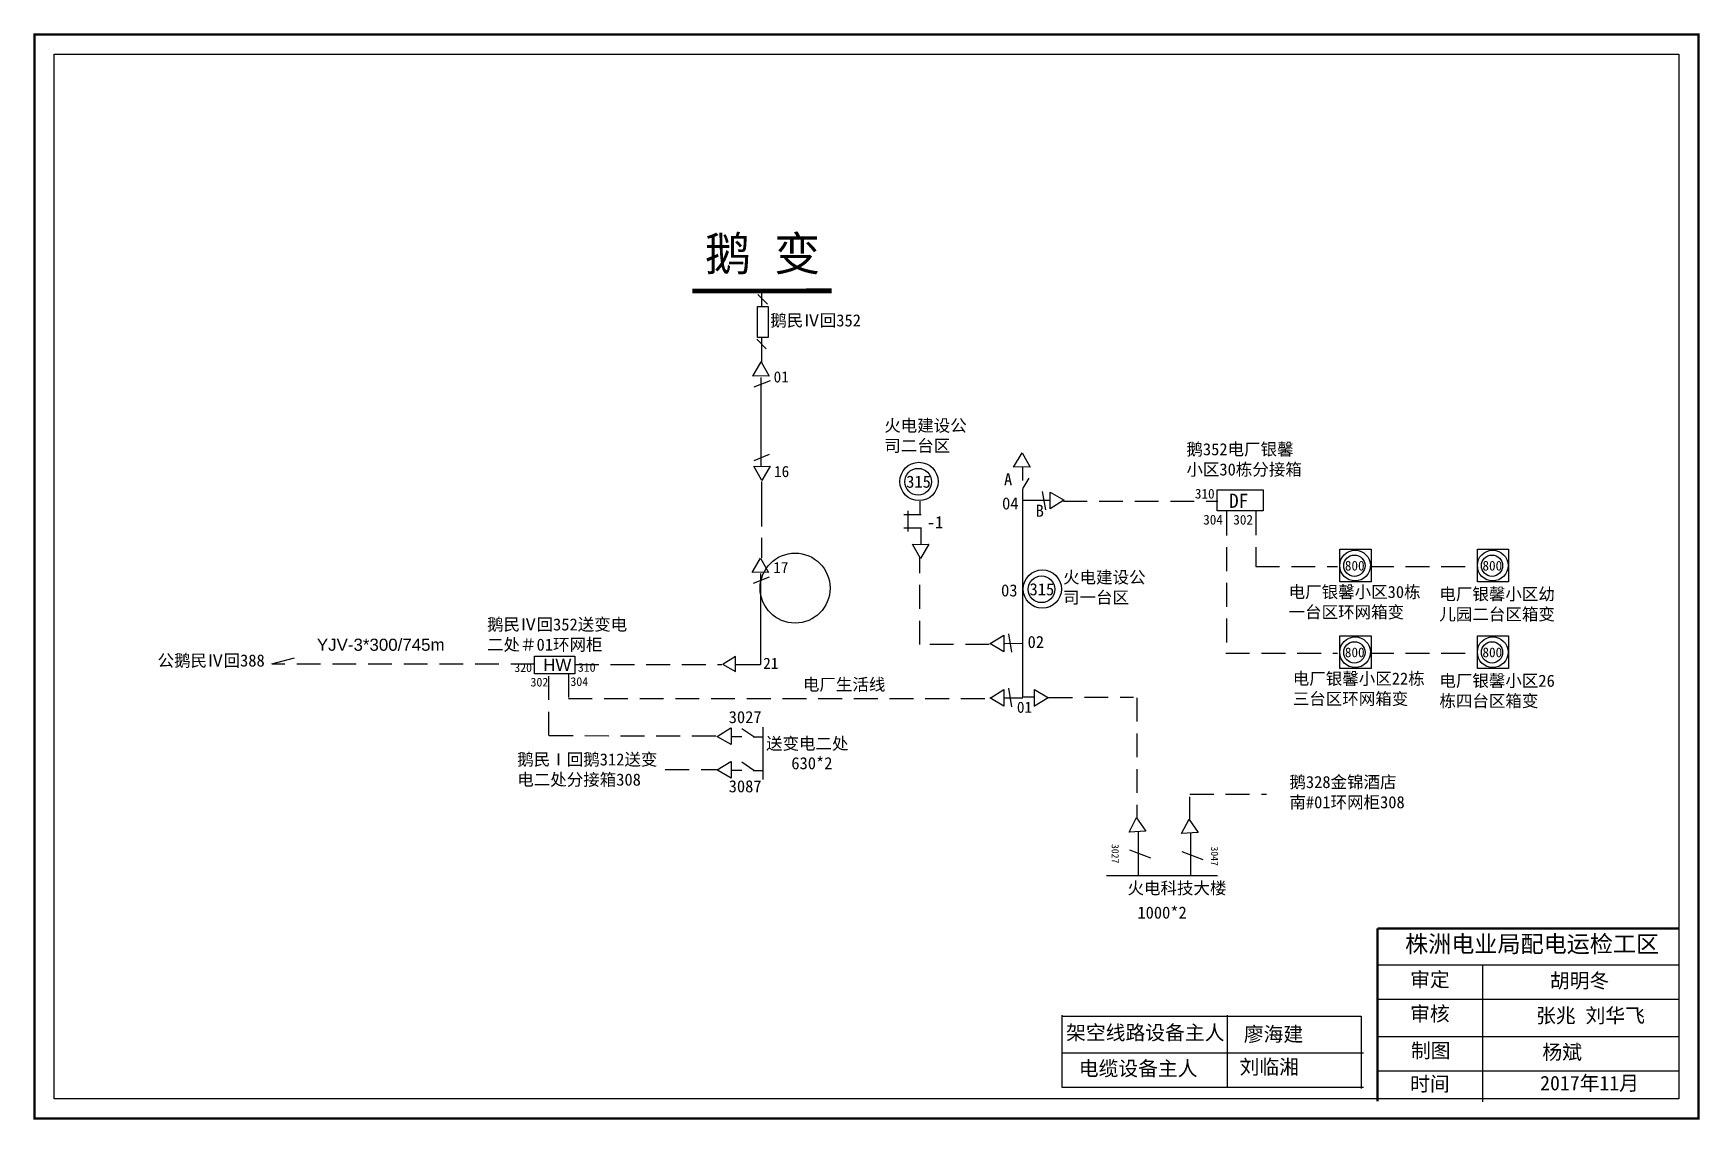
# Model space of a CAD drawing. Extents: x 0 to 344, y 0 to 224.
import ezdxf

# ---------------------------------------------------------------- set-up
doc = ezdxf.new("R2010")
doc.units = 0
doc.header["$LTSCALE"] = 0.774411
for name, pattern in [('ACAD_ISO02W100', [15, 12, -3]), ('ACAD_ISO03W100', [30, 12, -18]), ('DASHED2', [9.525, 6.35, -3.175])]:
    doc.linetypes.add(name, pattern=pattern)
doc.layers.get('0').update_dxf_attribs({"linetype": 'CONTINUOUS'})
doc.styles.get("Standard").update_dxf_attribs({"font": '', "height": 2.5})
doc.styles.add('字体', font='', dxfattribs={"height": 2.5})
doc.styles.get('Standard').set_extended_font_data('SimSun')
doc.styles.get('字体').set_extended_font_data('SimSun')

msp = doc.modelspace()

# ---------------------------------------------------------------- linework, layer by layer
at = {"color": 0, "linetype": 'Continuous'}
for p, q in [((151.51, 168.3), (149.53, 170.27)), ((151.29, 159.06), (149.31, 161.04)), ((150.35, 156.37), (150.35, 161.34)), ((148.51, 153.43), (150.26, 156.39)), ((150.26, 156.39), (151.9, 153.43)), ((151.84, 153.47), (148.51, 153.43)), ((148.8, 151.21), (152.15, 152.51)), ((150.35, 131.85), (148.72, 134.81)), ((148.78, 134.76), (152.1, 134.81)), ((148.82, 135.98), (151.99, 137.29)), ((152.1, 134.81), (150.35, 131.85)), ((202.43, 134.63), (204.19, 137.59)), ((205.76, 134.67), (202.43, 134.63)), ((204.19, 137.59), (205.82, 134.63)), ((208.35, 129.57), (208.98, 125.77)), ((183.15, 115.74), (181.52, 118.7)), ((181.58, 118.65), (184.91, 118.7)), ((184.91, 118.7), (183.15, 115.74)), ((148.35, 112.88), (150.1, 115.84)), ((150.1, 115.84), (151.73, 112.88)), ((151.68, 112.93), (148.35, 112.88)), ((148.64, 110.66), (151.99, 111.97)), ((202.03, 96.36), (201.4, 100.16)), ((142.22, 93.92), (144.93, 92.41)), ((144.93, 95.5), (142.35, 93.92)), ((144.93, 92.41), (144.93, 95.5)), ((144.93, 93.86), (150.11, 93.86)), ((148.71, 78.87), (146.25, 80.57)), ((146.26, 78.87), (144.01, 78.87)), ((148.71, 71.94), (146.25, 73.64)), ((146.26, 71.94), (144.01, 71.94)), ((226.29, 59.22), (227.85, 62.22)), ((227.85, 62.14), (229.73, 59.4)), ((229.73, 59.4), (226.29, 59.22)), ((228.15, 59.32), (228.15, 50.25)), ((237.16, 58.92), (238.72, 61.91)), ((240.6, 59.1), (237.16, 58.92)), ((238.71, 61.84), (240.6, 59.1)), ((239.02, 59.02), (239.02, 50.25)), ((226.36, 55.53), (230.7, 53.88)), ((237.23, 55.23), (241.57, 53.58)), ((221.61, 50.25), (244.56, 50.25))]:
    msp.add_line(p, q, dxfattribs=at)
at = {"color": 0, "linetype": 'ACAD_ISO02W100'}
for p, q in [((150.37, 167.8), (150.37, 170.89)), ((150.33, 131.64), (150.28, 115.88))]:
    msp.add_line(p, q, dxfattribs=at)
at = {"color": 0}
for p, q in [((150.16, 153.17), (150.16, 134.87)), ((204.33, 127.81), (209.96, 127.81)), ((150.16, 93.86), (150.16, 112.67)), ((204.33, 98.15), (200.6, 98.14)), ((103.4, 95.59), (111.73, 95.59)), ((103.4, 91.94), (103.4, 95.59)), ((111.73, 95.59), (111.73, 91.94)), ((111.73, 91.94), (103.4, 91.94)), ((206.68, 87.09), (204.46, 87.09)), ((150.63, 70.06), (150.63, 80.88)), ((150.47, 78.83), (148.56, 78.83)), ((150.47, 71.89), (148.56, 71.89))]:
    msp.add_line(p, q, dxfattribs=at)
for p, q in [((204.24, 134.66), (204.24, 131.87)), ((204.38, 130.28), (205.62, 132.32)), ((204.34, 87.1), (204.33, 130.24)), ((204.34, 86.91), (200.6, 86.91)), ((212.43, 21.17), (274.28, 21.17)), ((274.28, 21.17), (274.28, 6.2))]:
    msp.add_line(p, q)
at = {"color": 0, "linetype": 'DASHED2'}
for p, q in [((183.09, 124.87), (183.09, 127.57)), ((209.95, 126), (209.97, 129.46)), ((209.97, 129.46), (212.89, 127.77)), ((212.82, 127.77), (209.99, 126.02)), ((179.74, 124.83), (183.28, 124.83)), ((180.55, 125.59), (180.55, 121.3)), ((179.74, 122.1), (183.28, 122.1)), ((183.23, 122.14), (183.23, 118.61)), ((183.05, 97.98), (183.05, 115.93)), ((197.56, 98.16), (200.39, 99.91)), ((200.43, 99.93), (200.41, 96.47)), ((197.39, 97.98), (183.05, 97.98)), ((200.41, 96.47), (197.49, 98.16)), ((49.05, 93.95), (53.81, 95.25)), ((103.4, 93.94), (49.14, 93.94)), ((111.73, 93.86), (142.07, 93.86)), ((106.32, 79.15), (106.32, 91.96)), ((110.4, 91.94), (110.4, 86.82)), ((110.4, 86.82), (197.43, 86.82)), ((141.15, 79), (143.98, 80.75)), ((144.02, 80.77), (144, 77.31)), ((106.42, 79.15), (141, 79.11)), ((144, 77.31), (141.07, 79)), ((141.15, 72.06), (143.98, 73.81)), ((144.02, 73.83), (144, 70.37)), ((130.42, 72.14), (141, 72.18)), ((144, 70.37), (141.07, 72.07))]:
    msp.add_line(p, q, dxfattribs=at)
at = {"color": 7, "linetype": 'DASHED2'}
for p, q in [((212.73, 127.59), (244.63, 127.59)), ((246.42, 125.45), (246.42, 96.19)), ((252.46, 125.49), (252.46, 114.1)), ((252.46, 114.1), (269.39, 114.1)), ((276.07, 114.1), (298.17, 114.1)), ((246.3, 96.19), (269.39, 96.19)), ((276.07, 96.19), (298.17, 96.19)), ((209.7, 87.05), (227.22, 87.08)), ((227.88, 86.98), (227.88, 61.98)), ((238.88, 61.6), (238.88, 67.08)), ((238.88, 67.08), (254.71, 67.08))]:
    msp.add_line(p, q, dxfattribs=at)
at = {"linetype": 'DASHED2'}
for p, q in [((200.41, 85.23), (197.49, 86.93)), ((197.56, 86.92), (200.39, 88.67)), ((200.43, 88.69), (200.41, 85.23)), ((206.71, 85.19), (206.73, 88.65)), ((206.73, 88.65), (209.65, 86.95)), ((209.58, 86.96), (206.75, 85.21))]:
    msp.add_line(p, q, dxfattribs=at)
at = {"linetype": 'Continuous'}
for p, q in [((202.03, 85.12), (201.4, 88.92)), ((277.7, 31.81), (340.06, 31.81)), ((299.34, 31.8), (299.34, 3.47)), ((277.7, 24.7), (340.06, 24.7)), ((212.4, 21.37), (212.4, 6.52)), ((246.6, 21.37), (246.6, 6.52)), ((277.7, 16.95), (340.06, 16.95)), ((212.4, 13.62), (274.76, 13.62)), ((277.7, 9.85), (340.06, 9.85)), ((212.4, 6.52), (274.76, 6.52))]:
    msp.add_line(p, q, dxfattribs=at)
at = {"linetype": 'Continuous', "const_width": 0.5}
msp.add_lwpolyline([(0.02, 224.01), (344, 224.01), (344, 0.04), (0.02, 0.04)], close=True, dxfattribs=at)
at = {"linetype": 'Continuous'}
msp.add_lwpolyline([(4.07, 219.96), (339.95, 219.96), (339.95, 4.09), (4.07, 4.09)], close=True, dxfattribs=at)
at = {"color": 0, "linetype": 'Continuous', "const_width": 1}
msp.add_lwpolyline([(164.82, 171.04), (135.99, 171.02)], dxfattribs=at)
at = {"color": 0, "linetype": 'ACAD_ISO02W100'}
msp.add_lwpolyline([(151.69, 161.4), (149.48, 161.4), (149.48, 167.8), (151.69, 167.8)], close=True, dxfattribs=at)
at = {"color": 0}
for points in [[(244.52, 125.62), (244.52, 129.92), (253.98, 129.92), (253.98, 125.62)], [(269.85, 117.66), (276.32, 117.66), (276.32, 110.91), (269.85, 110.91)], [(298.29, 117.66), (304.76, 117.66), (304.76, 110.91), (298.29, 110.91)], [(269.85, 99.75), (276.32, 99.75), (276.32, 93), (269.85, 93)], [(298.29, 99.75), (304.76, 99.75), (304.76, 93), (298.29, 93)]]:
    msp.add_lwpolyline(points, close=True, dxfattribs=at)
at = {"linetype": 'Continuous', "const_width": 0.5}
for points in [[(277.66, 39.31), (277.66, 3.58)], [(277.7, 39.31), (340.06, 39.31)]]:
    msp.add_lwpolyline(points, dxfattribs=at)
at = {"color": 0}
for centre, radius in [((182.86, 131.66), 3.96), ((182.68, 131.61), 2.76), ((273.02, 114.29), 3.17), ((301.46, 114.29), 3.17), ((272.87, 114.26), 2.2), ((301.32, 114.26), 2.2), ((208.36, 109.43), 3.96), ((208.18, 109.38), 2.76), ((273.02, 96.38), 3.17), ((272.87, 96.34), 2.2), ((301.46, 96.38), 3.17), ((301.32, 96.34), 2.2)]:
    msp.add_circle(centre, radius, dxfattribs=at)
at = {"color": 1}
msp.add_circle((157.25, 109.63), 7.23, dxfattribs=at)

# ---------------------------------------------------------------- texts
at = {"color": 0}
for s, height, p in [('16', 2.3, (152.9, 132.58)), ('315', 2.5, (180.21, 130.37)), ('A', 2.5, (200.43, 130.85)), ('04', 2.5, (200.04, 125.88)), ('DF', 2.94, (246.96, 126.21)), ('-1', 2.5, (184.48, 122)), ('B', 2.5, (206.98, 124.36)), ('17', 2.3, (152.74, 112.72)), ('800', 1.999, (270.9, 113.26)), ('800', 1.999, (299.34, 113.26)), ('03', 2.5, (199.83, 107.91)), ('315', 2.5, (205.71, 108.14)), ('02', 2.5, (205.31, 97.25)), ('800', 1.999, (270.9, 95.35)), ('800', 1.999, (299.34, 95.35)), ('21', 2.3, (150.66, 92.94))]:
    msp.add_text(s, height=height, dxfattribs=at).set_placement(p)
msp.add_text('01', height=2.3).set_placement((203.1, 83.86))
for s, p in [('3027', (222.7, 56.75)), ('3047', (243.24, 56.23))]:
    msp.add_text(s, height=1.468, rotation=270, dxfattribs=at).set_placement(p)
at = {"linetype": 'Continuous', "attachment_point": 1, "style": '字体'}
for s, insert, char_height, width in [('{\\fSimSun|b0|i0|c134|p2;鹅 变}', (138.59, 182.24), 7, 27.4955), ('株洲电业局配电运检工区', (283.35, 37.86), 3.5, 82.0179), ('审定', (284.39, 30.25), 3, 23.4615), ('胡明冬', (313.27, 30.02), 3, 23.4615), ('审核', (284.39, 23.18), 3, 23.4615), ('张兆 刘华飞 ', (310.43, 22.81), 3, 33.0539), ('{\\fSimSun|b0|i0|c134|p2;架空线路设备主人}', (213.27, 19.28), 3, 58.56), ('{\\fSimSun|b0|i0|c134|p2;廖海建}', (250, 18.96), 3, 47.14), ('制图', (284.56, 15.56), 3, 23.4615), ('杨斌', (311.74, 15.25), 3, 60.45), ('{\\fSimSun|b0|i0|c134|p2;电缆设备主人}', (215.89, 11.87), 3, 58.56), ('{\\fSimSun|b0|i0|c134|p2;刘临湘}', (249.13, 12.19), 3, 33.0539), ('{\\fSimSun|b0|i0|c134|p2;时间}', (284.39, 8.68), 3, 23.4615), ('2017年11月', (311.27, 8.85), 3, 27.1869)]:
    msp.add_mtext(s, dxfattribs=dict(at, insert=insert, char_height=char_height, width=width))
at = {"color": 0, "linetype": 'ACAD_ISO03W100', "char_height": 2.5, "attachment_point": 1, "style": '字体'}
for s, insert, width in [('{\\fSimSun|b0|i0|c134|p2;鹅民Ⅳ回352}', (152.12, 166.2), 32.6111), ('{\\fArial|b0|i0|c0|p32;YJV-3*300/745m}', (58.39, 99.18), 36.6818), ('{\\fSimSun|b0|i0|c134|p2;公鹅民Ⅳ回388}', (25.46, 95.92), 36.6818)]:
    msp.add_mtext(s, dxfattribs=dict(at, insert=insert, width=width))
at = {"color": 0, "attachment_point": 1}
for s, insert, char_height, width in [('01', (152.81, 154.42), 2.3, 16.116), ('{\\H0.72x;320}', (99.19, 94.09), 2.5, 8.7478), ('{\\fArial|b0|i0|c0|p32;HW}', (105.18, 95.03), 2.5, 8.7478), ('{\\H0.72x;310}', (112.33, 94.14), 2.5, 8.7478), ('{\\H0.72x;302}', (102.55, 91.1), 2.5, 8.7478), ('{\\H0.72x;304}', (110.8, 91.21), 2.5, 8.7478), ('3027', (143.52, 84.23), 2.5, 8.7478), ('630*2', (156.47, 74.7), 2.5, 8.7478), ('3087', (143.52, 69.93), 2.5, 8.7478)]:
    msp.add_mtext(s, dxfattribs=dict(at, insert=insert, char_height=char_height, width=width))
at = {"color": 0, "linetype": 'DASHED2', "char_height": 2.5, "attachment_point": 1, "style": '字体'}
for s, insert, width in [('{\\fSimSun|b0|i0|c134|p2;火电建设公司二台区}', (175.68, 144.47), 17.8583), ('鹅352电厂银馨小区30栋分接箱', (238.14, 139.57), 24.7947), ('火电建设公司一台区', (212.64, 113.11), 17.8583), ('电厂银馨小区30栋一台区环网箱变', (259.28, 110.09), 28.1829), ('电厂银馨小区幼儿园二台区箱变', (290.44, 109.65), 24.7947), ('电厂银馨小区22栋三台区环网箱变', (260.13, 92.18), 28.4652), ('电厂银馨小区26栋四台区箱变', (290.44, 91.74), 24.7947), ('{\\fSimSun|b0|i0|c134|p2;鹅328金锦酒店南#01环网柜308}', (259.43, 70.81), 25.4833)]:
    msp.add_mtext(s, dxfattribs=dict(at, insert=insert, width=width))
at = {"color": 1, "char_height": 2, "width": 10.8569, "attachment_point": 1, "style": '字体'}
for s, insert in [('{\\C256;310}', (239.89, 130.14)), ('{\\C256;304}', (241.61, 124.76)), ('{\\C256;302}', (247.83, 124.76))]:
    msp.add_mtext(s, dxfattribs=dict(at, insert=insert))
at = {"color": 0, "char_height": 2.5, "attachment_point": 1, "style": '字体'}
for s, insert, width in [('{\\fSimSun|b0|i0|c134|p2;鹅民Ⅳ回352送变电二处＃01环网柜}', (93.57, 103.37), 32.1905), ('{\\fSimSun|b0|i0|c134|p2;电厂生活线}', (158.86, 90.96), 19.5264), ('鹅民Ⅰ回鹅312{\\C7;送变电二处分接箱}308', (99.81, 75.48), 30.5961), ('送变电二处', (151.24, 78.76), 19.5264), ('{\\fSimSun|b0|i0|c134|p2;火电科技大楼}', (225.96, 48.89), 21.6173)]:
    msp.add_mtext(s, dxfattribs=dict(at, insert=insert, width=width))
at = {"color": 7, "insert": (228.01, 43.83), "char_height": 2.5, "width": 8.7478, "attachment_point": 1}
msp.add_mtext('1000*2', dxfattribs=at)

doc.saveas('drawing.dxf')
